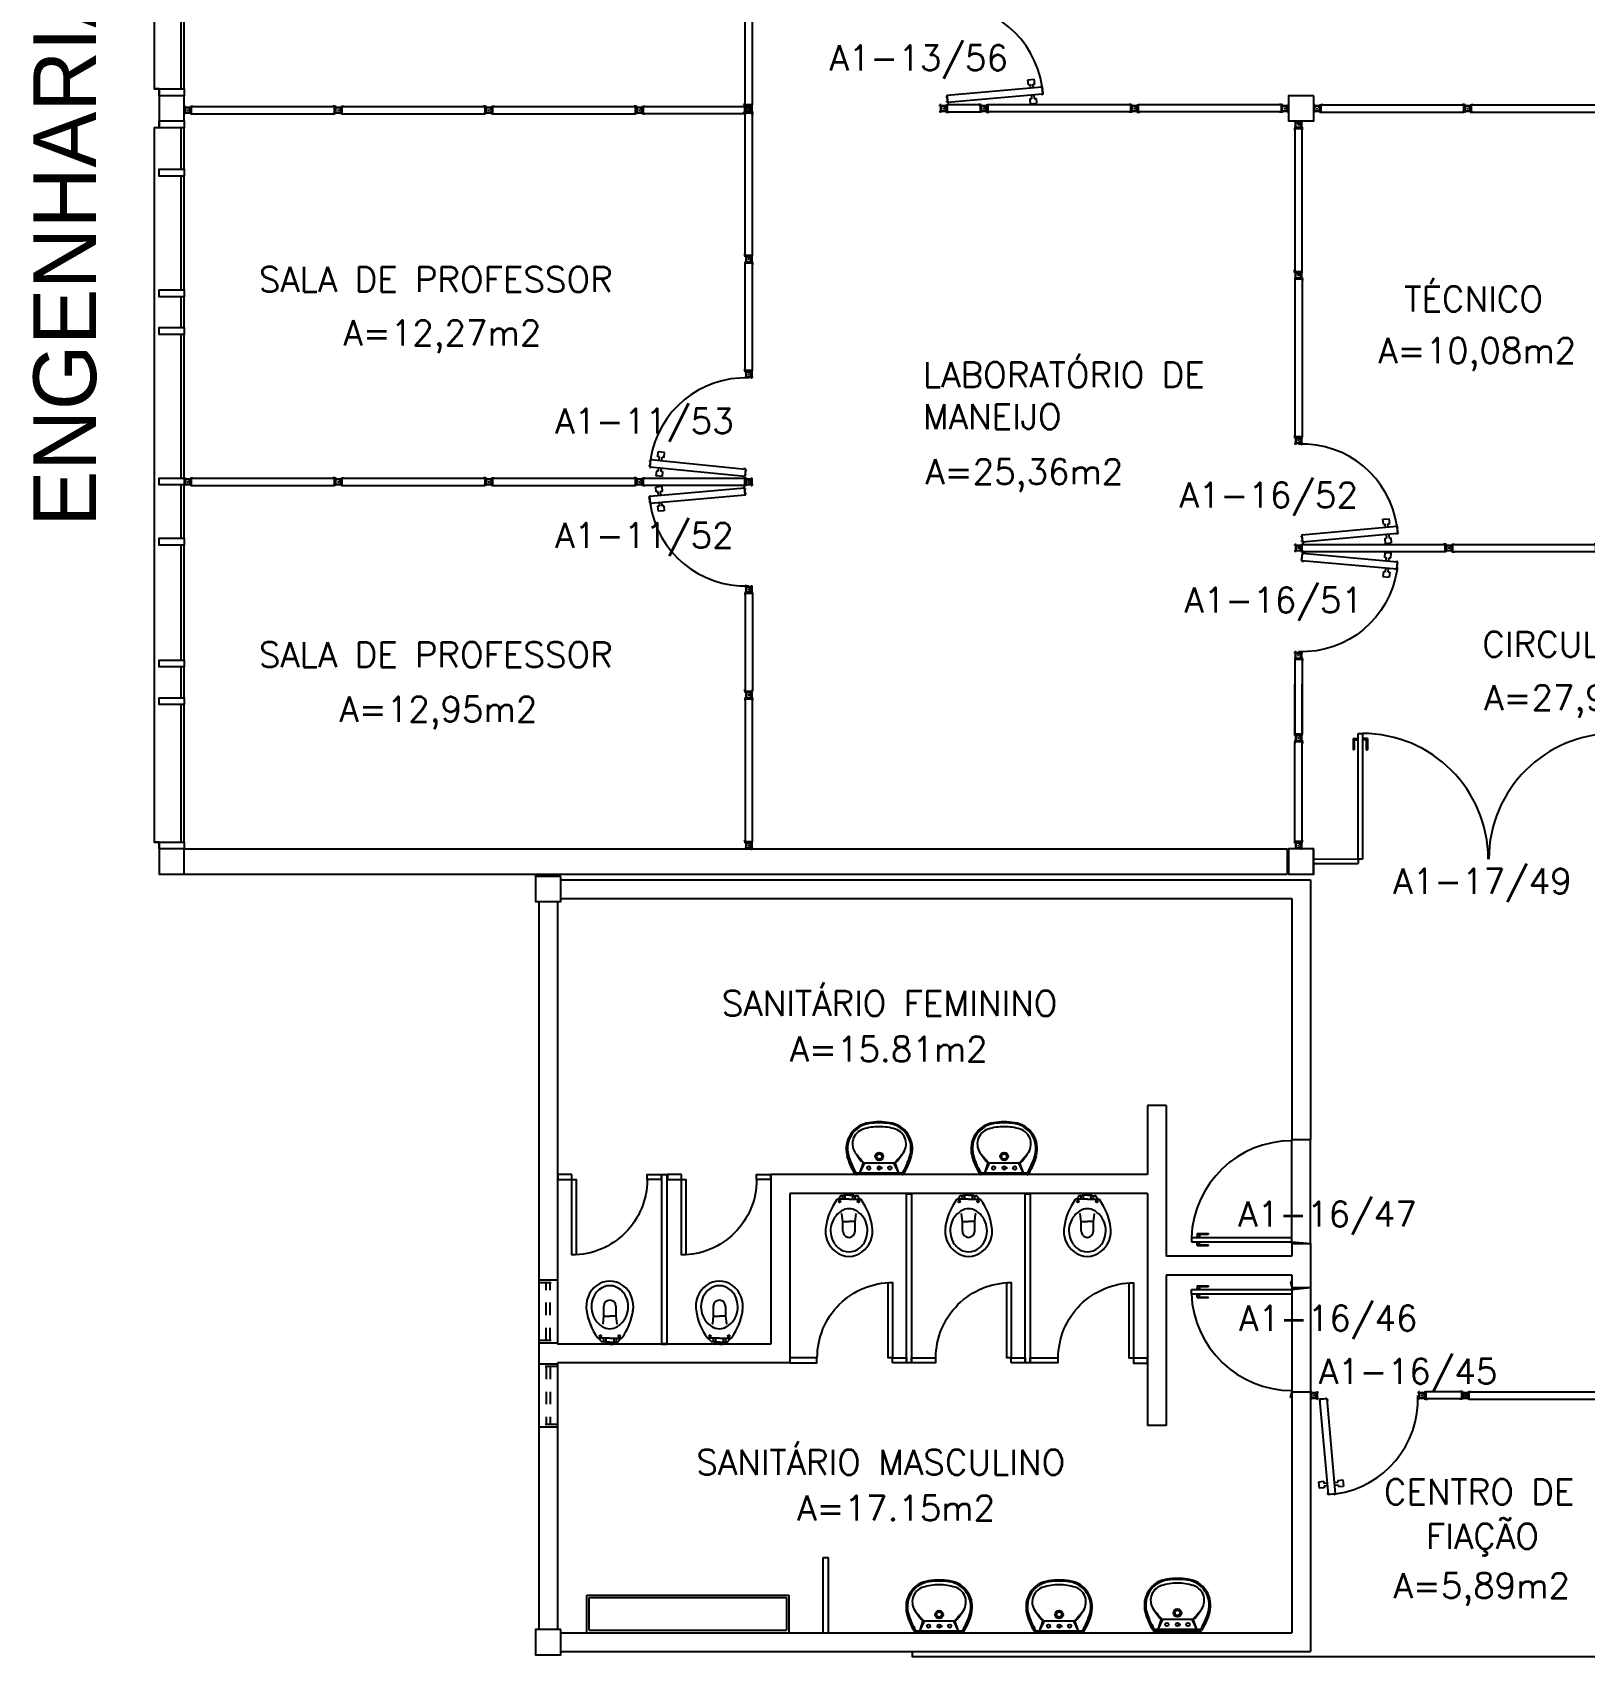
# Model space of a CAD drawing. Header units: centimetres. Extents: x -15 to 273, y 1 to 137.
# Drawn here: x -8.38 to 3.98, y 43.5 to 56.44 of the extents above; entities that cross this region are included whole.
import ezdxf

# ---------------------------------------------------------------- set-up
doc = ezdxf.new("R2010")
doc.units = ezdxf.units.CM
doc.header["$LTSCALE"] = 0.003
doc.header["$MEASUREMENT"] = 0
doc.linetypes.add('HIDDEN', pattern=[0.375, 0.25, -0.125])
doc.layers.get('0').update_dxf_attribs({"linetype": 'CONTINUOUS'})
for name, color, linetype in [('ALV', 2, 'CONTINUOUS'), ('ALVENARIA', 2, 'CONTINUOUS'), ('AREA', 2, 'CONTINUOUS'), ('DIV', 2, 'CONTINUOUS'), ('ENDEREÇO NOVO', 2, 'CONTINUOUS'), ('ESQ', 1, 'CONTINUOUS'), ('ESTRUT', 2, 'CONTINUOUS'), ('JAN2', 1, 'HIDDEN'), ('MACANETA', 2, 'CONTINUOUS'), ('MARCO', 2, 'CONTINUOUS'), ('PEÇAS', 1, 'CONTINUOUS'), ('PL-Áreas-Depto', 2, 'CONTINUOUS'), ('PORTA', 2, 'CONTINUOUS'), ('SOLEIRA', 1, 'CONTINUOUS'), ('TEXTO', 2, 'CONTINUOUS'), ('USO', 2, 'CONTINUOUS')]:
    doc.layers.add(name, color=color, linetype=linetype)
doc.styles.add('UNB-100', font='simplex.shx', dxfattribs={"height": 0.2})

# ---------------------------------------------------------------- blocks, each defined once
blk = doc.blocks.new('DOOR80')
at = {"layer": 'MACANETA', "color": 1}
for p, q in [((-0.015, -0.665), (-0.01, -0.665)), ((-0.015, -0.755), (-0.015, -0.665)), ((-0.015, -0.755), (0.012, -0.755)), ((-0.01, -0.755), (-0.01, -0.665)), ((-0.01, -0.735), (0.012, -0.735)), ((0.012, -0.763), (0.012, -0.728)), ((0.012, -0.728), (0.015, -0.728)), ((0.012, -0.763), (0.015, -0.763)), ((0.053, -0.728), (0.05, -0.728)), ((0.053, -0.763), (0.05, -0.763)), ((0.053, -0.763), (0.053, -0.728)), ((0.075, -0.735), (0.053, -0.735)), ((0.08, -0.755), (0.053, -0.755)), ((0.08, -0.665), (0.075, -0.665)), ((0.075, -0.755), (0.075, -0.665)), ((0.08, -0.755), (0.08, -0.665))]:
    blk.add_line(p, q, dxfattribs=at)
at = {"layer": 'PORTA'}
for p, q in [((0.015, -0.8), (0.015, 0)), ((0.015, 0), (0.05, 0)), ((0.05, -0.8), (0.05, 0)), ((0.05, -0.8), (0.015, -0.8))]:
    blk.add_line(p, q, dxfattribs=at)
at = {"layer": 'PORTA', "color": 1}
blk.add_arc((0.02, 0), 0.8, 272.1491, 0, dxfattribs=at)
blk = doc.blocks.new('DOOR-80')
at = {"layer": 'MACANETA', "color": 1}
for p, q in [((-0.08, -0.755), (-0.08, -0.665)), ((-0.08, -0.665), (-0.075, -0.665)), ((-0.08, -0.755), (-0.053, -0.755)), ((-0.075, -0.755), (-0.075, -0.665)), ((-0.075, -0.735), (-0.053, -0.735)), ((-0.053, -0.728), (-0.05, -0.728)), ((-0.053, -0.763), (-0.053, -0.728)), ((-0.053, -0.763), (-0.05, -0.763)), ((-0.012, -0.728), (-0.015, -0.728)), ((-0.012, -0.763), (-0.015, -0.763)), ((-0.012, -0.763), (-0.012, -0.728)), ((0.01, -0.735), (-0.012, -0.735)), ((0.015, -0.755), (-0.012, -0.755)), ((0.01, -0.755), (0.01, -0.665)), ((0.015, -0.665), (0.01, -0.665)), ((0.015, -0.755), (0.015, -0.665))]:
    blk.add_line(p, q, dxfattribs=at)
at = {"layer": 'PORTA'}
for p, q in [((-0.05, -0.8), (-0.05, 0)), ((-0.015, 0), (-0.05, 0)), ((-0.015, -0.8), (-0.015, 0)), ((-0.05, -0.8), (-0.015, -0.8))]:
    blk.add_line(p, q, dxfattribs=at)
at = {"layer": 'PORTA', "color": 1}
blk.add_arc((-0.02, 0), 0.8, 180, 267.8509, dxfattribs=at)
blk = doc.blocks.new('ESQ6')
at = {"layer": 'ESQ'}
for p, q in [((-0.24, 5.745), (-0.24, 0.055)), ((-0.2, 5.745), (-0.24, 5.745)), ((-0.2, 5.745), (-0.2, 5.745)), ((-0.025, 5.415), (-0.025, 5.745)), ((0, 5.415), (0, 5.745)), ((-0.025, 4.455), (-0.025, 5.36)), ((0, 4.455), (0, 5.36)), ((-0.025, 4.155), (-0.025, 4.4)), ((0, 4.155), (0, 4.4)), ((-0.025, 2.955), (-0.025, 4.1)), ((0, 2.955), (0, 4.1)), ((-0.025, 2.475), (-0.025, 2.9)), ((0, 2.475), (0, 2.9)), ((-0.025, 1.505), (-0.025, 2.42)), ((0, 1.505), (0, 2.42)), ((-0.025, 1.205), (-0.025, 1.45)), ((0, 1.205), (0, 1.45)), ((-0.025, 0.055), (-0.025, 1.15)), ((0, 0.055), (0, 1.15)), ((-0.2, 0.055), (-0.24, 0.055))]:
    blk.add_line(p, q, dxfattribs=at)
for points in [[(0, 5.745), (-0.2, 5.745), (-0.2, 5.8), (0, 5.8)], [(0, 5.36), (-0.2, 5.36), (-0.2, 5.415), (0, 5.415)], [(0, 4.4), (-0.2, 4.4), (-0.2, 4.455), (0, 4.455)], [(0, 4.1), (-0.2, 4.1), (-0.2, 4.155), (0, 4.155)], [(0, 2.9), (-0.2, 2.9), (-0.2, 2.955), (0, 2.955)], [(0, 2.42), (-0.2, 2.42), (-0.2, 2.475), (0, 2.475)], [(0, 1.45), (-0.2, 1.45), (-0.2, 1.505), (0, 1.505)], [(0, 1.15), (-0.2, 1.15), (-0.2, 1.205), (0, 1.205)], [(0, 0), (-0.2, 0), (-0.2, 0.055), (0, 0.055)]]:
    blk.add_lwpolyline(points, close=True, dxfattribs=at)
blk = doc.blocks.new('DIV12')
for p, q in [((-0.005, 0), (0.005, 0)), ((0, -0.005), (0, 0.005)), ((0.024, 0.018), (0.028, 0.018)), ((0.024, 0.018), (0.024, 0.016)), ((0.024, 0.016), (0.028, 0.016)), ((0.028, 0.03), (0.043, 0.03)), ((0.028, 0.018), (0.028, 0.03)), ((0.028, -0.017), (0.028, 0.016)), ((0.03, 0.028), (1.169, 0.028)), ((0.03, -0.029), (0.03, 0.028)), ((0.043, 0.03), (0.043, 0.028)), ((1.157, 0.03), (1.157, 0.028)), ((1.171, 0.03), (1.157, 0.03)), ((1.169, -0.029), (1.169, 0.028)), ((1.171, 0.018), (1.171, 0.03)), ((1.176, 0.018), (1.171, 0.018)), ((1.176, 0.016), (1.171, 0.016)), ((1.171, -0.017), (1.171, 0.016)), ((1.176, 0.018), (1.176, 0.016)), ((1.195, 0), (1.205, 0)), ((1.2, -0.005), (1.2, 0.005)), ((0.024, -0.017), (0.028, -0.017)), ((0.024, -0.017), (0.024, -0.019)), ((0.024, -0.019), (0.028, -0.019)), ((0.028, -0.031), (0.028, -0.019)), ((0.028, -0.031), (0.043, -0.031)), ((0.03, -0.029), (1.169, -0.029)), ((0.043, -0.029), (0.043, -0.031)), ((1.157, -0.029), (1.157, -0.031)), ((1.171, -0.031), (1.157, -0.031)), ((1.176, -0.017), (1.171, -0.017)), ((1.176, -0.019), (1.171, -0.019)), ((1.171, -0.031), (1.171, -0.019)), ((1.176, -0.017), (1.176, -0.019))]:
    blk.add_line(p, q)
blk = doc.blocks.new('MTDIV')
for p, q in [((-0.0285, 0.0185), (-0.0285, 0.0285)), ((-0.0185, 0.0285), (-0.0285, 0.0285)), ((-0.0265, 0.0185), (-0.0285, 0.0185)), ((-0.0265, 0.0235), (-0.0265, 0.0265)), ((-0.0265, 0.0265), (-0.0185, 0.0265)), ((-0.0265, 0.0235), (0.0265, 0.0235)), ((-0.0215, 0.0235), (-0.0265, 0.0235)), ((-0.0265, 0.0185), (-0.0265, 0.0215)), ((-0.0265, 0.0215), (-0.0235, 0.0215)), ((-0.0235, 0.0215), (-0.0235, -0.0215)), ((-0.0215, 0.0235), (-0.0215, 0.0215)), ((-0.0215, 0.0215), (0.0215, 0.0215)), ((-0.0215, 0.0195), (0.0195, 0.0195)), ((-0.0215, 0.0195), (-0.0215, -0.0195)), ((-0.0185, 0.0265), (-0.0185, 0.0285)), ((-0.0049, 0), (0.0049, 0)), ((0, -0.0049), (0, 0.0049)), ((0.0115, 0.0095), (0.0115, 0.0075)), ((0.0195, 0.0095), (0.0115, 0.0095)), ((0.0215, 0.0075), (0.0115, 0.0075)), ((0.0135, 0.0075), (0.0135, 0.0055)), ((0.0215, 0.0055), (0.0135, 0.0055)), ((0.0185, 0.0265), (0.0185, 0.0285)), ((0.0185, 0.0285), (0.0285, 0.0285)), ((0.0185, 0.0265), (0.0265, 0.0265)), ((0.0195, 0.0195), (0.0195, 0.0095)), ((0.0215, 0.0235), (0.0215, 0.0075)), ((0.0215, 0.0235), (0.0265, 0.0235)), ((0.0215, 0.0055), (0.0215, -0.0055)), ((0.0235, 0.0215), (0.0235, -0.0215)), ((0.0265, 0.0215), (0.0235, 0.0215)), ((0.0265, 0.0235), (0.0265, 0.0265)), ((0.0265, 0.0185), (0.0265, 0.0215)), ((0.0265, 0.0185), (0.0285, 0.0185)), ((0.0285, 0.0185), (0.0285, 0.0285)), ((-0.0285, -0.0185), (-0.0285, -0.0285)), ((-0.0285, -0.0185), (-0.0265, -0.0185)), ((-0.0185, -0.0285), (-0.0285, -0.0285)), ((-0.0265, -0.0185), (-0.0265, -0.0215)), ((-0.0265, -0.0215), (-0.0235, -0.0215)), ((0.0265, -0.0235), (-0.0265, -0.0235)), ((-0.0265, -0.0235), (-0.0265, -0.0265)), ((-0.0215, -0.0235), (-0.0265, -0.0235)), ((-0.0185, -0.0265), (-0.0265, -0.0265)), ((-0.0215, -0.0195), (0.0195, -0.0195)), ((-0.0215, -0.0215), (0.0215, -0.0215)), ((-0.0215, -0.0215), (-0.0215, -0.0235)), ((-0.0185, -0.0265), (-0.0185, -0.0285)), ((0.0115, -0.0075), (0.0115, -0.0095)), ((0.0215, -0.0075), (0.0115, -0.0075)), ((0.0195, -0.0095), (0.0115, -0.0095)), ((0.0135, -0.0055), (0.0135, -0.0075)), ((0.0215, -0.0055), (0.0135, -0.0055)), ((0.0185, -0.0265), (0.0185, -0.0285)), ((0.0265, -0.0265), (0.0185, -0.0265)), ((0.0185, -0.0285), (0.0285, -0.0285)), ((0.0195, -0.0095), (0.0195, -0.0195)), ((0.0215, -0.0075), (0.0215, -0.0235)), ((0.0215, -0.0235), (0.0265, -0.0235)), ((0.0265, -0.0215), (0.0235, -0.0215)), ((0.0265, -0.0185), (0.0265, -0.0215)), ((0.0285, -0.0185), (0.0265, -0.0185)), ((0.0265, -0.0235), (0.0265, -0.0265)), ((0.0285, -0.0185), (0.0285, -0.0285))]:
    blk.add_line(p, q)
blk = doc.blocks.new('PLXD')
at = {"color": 2}
for p, q in [((-0.172, 0.786), (-0.161, 0.787)), ((-0.172, 0.786), (-0.171, 0.772)), ((-0.17, 0.784), (-0.114, 0.789)), ((-0.17, 0.784), (-0.103, 0.028)), ((-0.159, 0.792), (-0.161, 0.792)), ((-0.161, 0.792), (-0.161, 0.787)), ((-0.159, 0.792), (-0.159, 0.787)), ((-0.159, 0.787), (-0.126, 0.79)), ((-0.124, 0.795), (-0.126, 0.795)), ((-0.124, 0.795), (-0.124, 0.79)), ((-0.124, 0.79), (-0.112, 0.791)), ((-0.114, 0.789), (-0.046, 0.033)), ((-0.112, 0.791), (-0.11, 0.777)), ((-0.169, 0.772), (-0.171, 0.772)), ((-0.105, 0.026), (-0.106, 0.04)), ((-0.104, 0.04), (-0.106, 0.04)), ((-0.105, 0.026), (-0.093, 0.027)), ((-0.103, 0.028), (-0.046, 0.033)), ((-0.092, 0.022), (-0.093, 0.027)), ((-0.09, 0.022), (-0.092, 0.022)), ((-0.091, 0.027), (-0.058, 0.03)), ((-0.09, 0.022), (-0.091, 0.027)), ((-0.057, 0.025), (-0.058, 0.03)), ((-0.055, 0.025), (-0.057, 0.025)), ((-0.056, 0.03), (-0.044, 0.031)), ((-0.055, 0.025), (-0.056, 0.03)), ((-0.045, 0.045), (-0.047, 0.045)), ((-0.044, 0.031), (-0.045, 0.045)), ((-0.008, 0), (0.006, 0)), ((0, 0.007), (0, -0.006))]:
    blk.add_line(p, q, dxfattribs=at)
for p, q in [((-0.126, 0.795), (-0.126, 0.79)), ((-0.11, 0.777), (-0.112, 0.777))]:
    blk.add_line(p, q)
at = {"color": 1}
for p, q in [((-0.194, 0.727), (-0.233, 0.723)), ((-0.229, 0.673), (-0.233, 0.723)), ((-0.189, 0.677), (-0.229, 0.673)), ((-0.192, 0.712), (-0.194, 0.727)), ((-0.164, 0.714), (-0.192, 0.712)), ((-0.162, 0.694), (-0.19, 0.692)), ((-0.189, 0.677), (-0.19, 0.692)), ((-0.107, 0.719), (-0.079, 0.722)), ((-0.106, 0.7), (-0.077, 0.702)), ((-0.08, 0.737), (-0.041, 0.74)), ((-0.079, 0.722), (-0.08, 0.737)), ((-0.076, 0.687), (-0.077, 0.702)), ((-0.076, 0.687), (-0.036, 0.691)), ((-0.036, 0.691), (-0.041, 0.74))]:
    blk.add_line(p, q, dxfattribs=at)
blk.add_arc((-0.064, 0.029), 0.764, 98.125, 182.1419, dxfattribs=at)
blk = doc.blocks.new('PLXE')
at = {"color": 2}
for p, q in [((0.121, 0.788), (0.047, 0.032)), ((0.178, 0.782), (0.103, 0.027)), ((0.119, 0.79), (0.118, 0.776)), ((0.131, 0.789), (0.119, 0.79)), ((0.178, 0.782), (0.121, 0.788)), ((0.131, 0.794), (0.133, 0.794)), ((0.131, 0.794), (0.131, 0.789)), ((0.133, 0.794), (0.133, 0.789)), ((0.166, 0.786), (0.133, 0.789)), ((0.166, 0.791), (0.168, 0.79)), ((0.166, 0.791), (0.166, 0.786)), ((0.168, 0.79), (0.168, 0.785)), ((0.18, 0.784), (0.168, 0.785)), ((0.18, 0.784), (0.178, 0.77)), ((0.118, 0.776), (0.12, 0.776)), ((0.176, 0.77), (0.178, 0.77)), ((-0.008, 0), (0.008, 0)), ((0, 0.006), (0, -0.007)), ((0.044, 0.031), (0.046, 0.045)), ((0.056, 0.029), (0.044, 0.031)), ((0.046, 0.045), (0.048, 0.045)), ((0.103, 0.027), (0.047, 0.032)), ((0.056, 0.024), (0.056, 0.029)), ((0.056, 0.024), (0.058, 0.024)), ((0.091, 0.026), (0.058, 0.029)), ((0.058, 0.024), (0.058, 0.029)), ((0.091, 0.021), (0.091, 0.026)), ((0.091, 0.021), (0.093, 0.021)), ((0.105, 0.025), (0.093, 0.026)), ((0.093, 0.021), (0.093, 0.026)), ((0.104, 0.039), (0.106, 0.039)), ((0.105, 0.025), (0.106, 0.039))]:
    blk.add_line(p, q, dxfattribs=at)
at = {"color": 1}
for p, q in [((0.043, 0.69), (0.048, 0.74)), ((0.082, 0.686), (0.043, 0.69)), ((0.087, 0.736), (0.048, 0.74)), ((0.082, 0.686), (0.084, 0.701)), ((0.112, 0.698), (0.084, 0.701)), ((0.086, 0.721), (0.087, 0.736)), ((0.114, 0.718), (0.086, 0.721)), ((0.169, 0.693), (0.197, 0.69)), ((0.171, 0.713), (0.199, 0.71)), ((0.195, 0.675), (0.197, 0.69)), ((0.195, 0.675), (0.235, 0.671)), ((0.199, 0.71), (0.2, 0.725)), ((0.2, 0.725), (0.24, 0.721)), ((0.235, 0.671), (0.24, 0.721))]:
    blk.add_line(p, q, dxfattribs=at)
blk.add_arc((0.065, 0.028), 0.764, 357.9063, 81.358, dxfattribs=at)
blk = doc.blocks.new('PDFT')
at = {"color": 1}
for p, q in [((0.318, 0.979), (0.318, 0.889)), ((0.318, 0.979), (0.358, 0.979)), ((0.328, 0.969), (0.328, 0.889)), ((0.328, 0.969), (0.358, 0.969)), ((0.433, 0.979), (0.393, 0.979)), ((0.423, 0.969), (0.393, 0.969)), ((0.423, 0.969), (0.423, 0.889)), ((0.433, 0.979), (0.433, 0.889)), ((2.362, 0.979), (2.362, 0.889)), ((2.362, 0.979), (2.402, 0.979)), ((2.372, 0.969), (2.372, 0.889)), ((2.372, 0.969), (2.402, 0.969)), ((2.477, 0.979), (2.437, 0.979)), ((2.467, 0.969), (2.437, 0.969)), ((2.467, 0.969), (2.467, 0.889)), ((2.477, 0.979), (2.477, 0.889)), ((0.328, 0.889), (0.318, 0.889)), ((0.423, 0.889), (0.433, 0.889)), ((2.372, 0.889), (2.362, 0.889)), ((2.467, 0.889), (2.477, 0.889))]:
    blk.add_line(p, q, dxfattribs=at)
at = {"color": 2}
for p, q in [((0.358, 0.018), (0.358, 1.019)), ((0.358, 1.019), (0.393, 1.019)), ((0.393, 1.019), (0.393, 0.018)), ((2.402, 1.019), (2.402, 0.018)), ((2.437, 1.019), (2.402, 1.019)), ((2.437, 0.018), (2.437, 1.019)), ((0.358, 0.018), (0, 0.017)), ((0, 0.017), (0, -0.017)), ((0.393, 0.018), (0.358, 0.018)), ((0.358, 0.018), (0.358, -0.017)), ((2.402, 0.018), (2.437, 0.018)), ((2.437, 0.017), (2.437, -0.017)), ((2.437, 0.017), (2.805, 0.017)), ((2.805, 0.017), (2.805, -0.017)), ((0, -0.017), (0.358, -0.017)), ((2.437, -0.017), (2.805, -0.017))]:
    blk.add_line(p, q, dxfattribs=at)
at = {"color": 1}
for centre, start, end in [((0.393, 0.018), 0.0837, 90), ((2.402, 0.018), 90, 179.9163)]:
    blk.add_arc(centre, 1.002, start, end, dxfattribs=at)
blk = doc.blocks.new('DIV125')
for p, q in [((0, -0.011), (0, 0.011)), ((0.024, 0.018), (0.028, 0.018)), ((0.024, 0.018), (0.024, 0.016)), ((0.024, 0.016), (0.028, 0.016)), ((0.028, 0.03), (0.043, 0.03)), ((0.028, 0.018), (0.028, 0.03)), ((0.028, -0.017), (0.028, 0.016)), ((0.03, 0.028), (1.219, 0.028)), ((0.03, -0.029), (0.03, 0.028)), ((0.043, 0.03), (0.043, 0.028)), ((1.221, 0.03), (1.207, 0.03)), ((1.207, 0.03), (1.207, 0.028)), ((1.219, -0.029), (1.219, 0.028)), ((1.221, 0.018), (1.221, 0.03)), ((1.226, 0.018), (1.221, 0.018)), ((1.221, -0.017), (1.221, 0.016)), ((1.226, 0.016), (1.221, 0.016)), ((1.226, 0.018), (1.226, 0.016)), ((1.25, -0.011), (1.25, 0.011)), ((0.01, 0), (-0.012, 0)), ((0.024, -0.017), (0.028, -0.017)), ((0.024, -0.017), (0.024, -0.019)), ((0.024, -0.019), (0.028, -0.019)), ((0.028, -0.031), (0.028, -0.019)), ((0.028, -0.031), (0.043, -0.031)), ((0.03, -0.029), (1.219, -0.029)), ((0.043, -0.029), (0.043, -0.031)), ((1.207, -0.029), (1.207, -0.031)), ((1.221, -0.031), (1.207, -0.031)), ((1.226, -0.017), (1.221, -0.017)), ((1.221, -0.031), (1.221, -0.019)), ((1.226, -0.019), (1.221, -0.019)), ((1.226, -0.017), (1.226, -0.019)), ((1.24, 0), (1.262, 0))]:
    blk.add_line(p, q)
blk = doc.blocks.new('VASO')
for p, q in [((0.1, 0), (0.1, 0.028)), ((0.1, 0), (0.1, -0.028)), ((0.146, 0.031), (0.113, 0.031)), ((0.114, 0), (0.114, 0.028)), ((0.114, 0), (0.114, -0.028)), ((0.119, 0.031), (0.119, 0.062)), ((0.146, 0.05), (0.119, 0.05)), ((0.146, 0), (0.146, 0.089)), ((0.146, 0), (0.146, -0.089)), ((0.176, 0.075), (0.152, 0.075)), ((0.164, 0.063), (0.164, 0.087)), ((0.261, 0.056), (0.259, 0.059)), ((0.323, 0.049), (0.261, 0.056)), ((0.401, 0.049), (0.323, 0.049)), ((0.323, 0.049), (0.323, 0)), ((0.323, -0.049), (0.323, 0)), ((0.146, -0.031), (0.113, -0.031)), ((0.119, -0.031), (0.119, -0.062)), ((0.146, -0.05), (0.119, -0.05)), ((0.176, -0.075), (0.152, -0.075)), ((0.164, -0.063), (0.164, -0.087)), ((0.261, -0.056), (0.259, -0.059)), ((0.323, -0.049), (0.261, -0.056)), ((0.401, -0.049), (0.323, -0.049))]:
    blk.add_line(p, q)
for centre in [(0.164, 0.075), (0.164, -0.075)]:
    blk.add_circle(centre, 0.00682)
for centre, radius, start, end in [((0.436, -0.294), 0.484, 97.6805, 126.3456), ((0.397, -0.04), 0.187, 54.2515, 147.3201), ((0.4, -0.02), 0.208, 36.8888, 100.1214), ((0.107, 0.028), 0.00697, 0.8534, 179.1466), ((0.128, 0.062), 0.00909, 126.1604, 180), ((0.404, -0.315), 0.477, 122.7818, 126.1604), ((0.155, 0.089), 0.00909, 126.3456, 180), ((0.334, 0), 0.112, 147.3201, 212.6799), ((0.401, 0), 0.0486, 0, 90), ((0.401, 0), 0.0486, 270, 0), ((0.413, -0.018), 0.159, 41.3299, 54.2515), ((0.433, 0), 0.132, 318.6701, 41.3299), ((0.427, 0), 0.174, 323.1112, 36.8888), ((0.107, -0.028), 0.00697, 180.8534, 359.1466), ((0.128, -0.062), 0.00909, 180, 233.8396), ((0.404, 0.315), 0.477, 233.8396, 237.2182), ((0.155, -0.089), 0.00909, 180, 233.6544), ((0.436, 0.294), 0.484, 233.6544, 262.3195), ((0.397, 0.04), 0.187, 212.6799, 305.7485), ((0.4, 0.02), 0.208, 259.8786, 323.1112), ((0.413, 0.018), 0.159, 305.7485, 318.6701)]:
    blk.add_arc(centre, radius, start, end)
blk = doc.blocks.new('LAV')
for p, q in [((0, -0.182), (0, 0.182)), ((0.013, 0), (0.013, 0.175)), ((0.013, 0.155), (0.097, 0.126)), ((0.013, 0.155), (0.092, 0.116)), ((0.013, -0.175), (0.013, 0.155)), ((0.013, 0), (0.013, -0.155)), ((0.053, 0), (0.053, -0.026)), ((0.092, -0.116), (0.092, 0.116)), ((0.013, -0.155), (0.092, -0.116)), ((0.013, -0.155), (0.097, -0.126))]:
    blk.add_line(p, q)
for centre, radius in [((0.053, 0.084), 0.0137), ((0.053, 0), 0.0137), ((0.145, 0), 0.0315), ((0.145, 0), 0.021), ((0.053, -0.084), 0.0137)]:
    blk.add_circle(centre, radius)
for centre, radius, start, end in [((0.206, 0.054), 0.21, 8.1254, 105.1115), ((0.013, 0.182), 0.0126, 122.7859, 180), ((0.286, -0.242), 0.518, 105.1115, 122.7859), ((0.025, 0.175), 0.0126, 121.9899, 180), ((0.286, -0.242), 0.505, 104.7183, 121.9899), ((4.534, -4.92), 6.719, 130.5597, 131.3277), ((0.115, 0.132), 0.0137, 126.1653, 188.2711), ((4.072, -5.281), 6.719, 125.5597, 126.1653), ((0.208, 0.053), 0.2, 7.8851, 104.7183), ((0.245, 0.091), 0.123, 17.587, 130.5597), ((0.105, 0.116), 0.0126, 131.3277, 180), ((-0.042, 0), 0.424, 0, 17.587), ((-0.042, 0), 0.424, 342.413, 0), ((-0.175, 0), 0.587, 0, 7.8851), ((-0.175, 0), 0.587, 352.1149, 0), ((-0.175, 0), 0.595, 0, 8.1254), ((-0.175, 0), 0.595, 351.8746, 0), ((0.105, -0.116), 0.0126, 180, 228.6723), ((4.534, 4.92), 6.719, 228.6723, 229.4403), ((0.206, -0.054), 0.21, 254.8885, 351.8746), ((0.208, -0.053), 0.2, 255.2817, 352.1149), ((0.245, -0.091), 0.123, 229.4403, 342.413), ((0.013, -0.182), 0.0126, 180, 237.2141), ((0.286, 0.242), 0.518, 237.2141, 254.8885), ((0.025, -0.175), 0.0126, 180, 238.0101), ((0.286, 0.242), 0.505, 238.0101, 255.2817), ((0.115, -0.132), 0.0137, 171.7289, 233.8347), ((4.072, 5.281), 6.719, 233.8347, 234.4403)]:
    blk.add_arc(centre, radius, start, end)

msp = doc.modelspace()

# ---------------------------------------------------------------- linework, layer by layer
at = {"layer": 'ALV'}
for p, q in [((1.614, 49.937), (1.614, 49.737)), ((1.822, 49.937), (1.822, 49.737))]:
    msp.add_line(p, q, dxfattribs=at)
at = {"layer": 'ALVENARIA'}
for p, q in [((-7.173, 49.937), (1.614, 49.937)), ((-7.173, 49.737), (1.614, 49.737)), ((-4.173, 49.692), (1.802, 49.692)), ((1.802, 49.692), (1.802, 47.622)), ((-4.348, 49.517), (-4.348, 43.717)), ((-4.198, 49.517), (-4.198, 45.992)), ((-4.173, 49.542), (1.652, 49.542)), ((1.652, 49.542), (1.652, 47.622)), ((0.652, 47.892), (0.502, 47.892)), ((0.502, 47.892), (0.502, 47.342)), ((0.652, 47.892), (0.652, 46.692)), ((1.652, 47.622), (1.802, 47.622)), ((0.502, 47.342), (-2.498, 47.342)), ((-2.498, 47.342), (-2.498, 45.992)), ((0.502, 47.192), (-2.348, 47.192)), ((-2.348, 47.192), (-2.348, 45.842)), ((0.502, 47.192), (0.502, 45.342)), ((1.652, 46.792), (1.652, 46.692)), ((1.652, 46.792), (1.802, 46.792)), ((1.652, 46.792), (1.652, 46.692)), ((1.802, 46.792), (1.802, 43.542)), ((1.802, 46.792), (1.802, 46.442)), ((-3.177, 46.702), (-3.212, 46.702)), ((1.652, 46.692), (0.652, 46.692)), ((-4.198, 46.502), (-4.348, 46.502)), ((1.652, 46.542), (0.652, 46.542)), ((0.652, 46.542), (0.652, 45.342)), ((1.652, 46.542), (1.652, 46.442)), ((1.652, 46.442), (1.802, 46.442)), ((-4.348, 46.002), (-4.198, 46.002)), ((-2.498, 45.992), (-4.198, 45.992)), ((-3.368, 45.992), (-3.328, 45.992)), ((-4.198, 45.832), (-4.348, 45.832)), ((-2.348, 45.842), (-4.198, 45.842)), ((-4.198, 45.842), (-4.198, 43.717)), ((1.652, 45.612), (1.652, 43.692)), ((1.652, 45.612), (1.802, 45.612)), ((1.802, 45.612), (1.802, 43.542)), ((-4.348, 45.332), (-4.198, 45.332)), ((0.652, 45.342), (0.502, 45.342)), ((-4.173, 43.692), (1.652, 43.692)), ((-4.173, 43.542), (1.802, 43.542))]:
    msp.add_line(p, q, dxfattribs=at)
at = {"layer": 'DIV'}
for p, q in [((-3.55, 55.824), (-3.54, 55.824)), ((-3.545, 55.819), (-3.545, 55.829)), ((-3.521, 55.843), (-3.516, 55.843)), ((-3.521, 55.843), (-3.521, 55.841)), ((-3.521, 55.841), (-3.516, 55.841)), ((-3.521, 55.808), (-3.516, 55.808)), ((-3.521, 55.808), (-3.521, 55.806)), ((-3.521, 55.806), (-3.516, 55.806)), ((-3.516, 55.855), (-3.502, 55.855)), ((-3.516, 55.843), (-3.516, 55.855)), ((-3.516, 55.808), (-3.516, 55.841)), ((-3.516, 55.794), (-3.516, 55.806)), ((-3.516, 55.794), (-3.502, 55.794)), ((-3.514, 55.853), (-2.705, 55.853)), ((-3.514, 55.796), (-3.514, 55.853)), ((-3.514, 55.796), (-2.705, 55.796)), ((-3.502, 55.855), (-3.502, 55.853)), ((-3.502, 55.796), (-3.502, 55.794)), ((-2.703, 55.865), (-2.718, 55.865)), ((-2.718, 55.865), (-2.718, 55.863)), ((-2.703, 55.855), (-2.718, 55.855)), ((-2.718, 55.855), (-2.718, 55.853)), ((-2.718, 55.806), (-2.718, 55.804)), ((-2.703, 55.804), (-2.718, 55.804)), ((-2.718, 55.796), (-2.718, 55.794)), ((-2.703, 55.794), (-2.718, 55.794)), ((-2.705, 55.806), (-2.705, 55.863)), ((-2.705, 55.796), (-2.705, 55.853)), ((-2.703, 55.853), (-2.703, 55.865)), ((-2.703, 55.843), (-2.703, 55.855)), ((-2.698, 55.853), (-2.703, 55.853)), ((-2.703, 55.818), (-2.703, 55.851)), ((-2.698, 55.851), (-2.703, 55.851)), ((-2.698, 55.843), (-2.703, 55.843)), ((-2.703, 55.808), (-2.703, 55.841)), ((-2.698, 55.841), (-2.703, 55.841)), ((-2.698, 55.818), (-2.703, 55.818)), ((-2.703, 55.804), (-2.703, 55.816)), ((-2.698, 55.816), (-2.703, 55.816)), ((-2.698, 55.808), (-2.703, 55.808)), ((-2.703, 55.794), (-2.703, 55.806)), ((-2.698, 55.806), (-2.703, 55.806)), ((-2.698, 55.853), (-2.698, 55.851)), ((-2.698, 55.843), (-2.698, 55.841)), ((-2.698, 55.818), (-2.698, 55.816)), ((-2.698, 55.808), (-2.698, 55.806)), ((-2.68, 55.835), (-2.67, 55.835)), ((-2.68, 55.824), (-2.67, 55.824)), ((-2.675, 55.829), (-2.675, 55.84)), ((-2.675, 55.819), (-2.675, 55.829)), ((-1.118, 55.837), (-1.128, 55.837)), ((-1.123, 55.842), (-1.123, 55.831)), ((-1.1, 55.853), (-1.1, 55.855)), ((-1.1, 55.855), (-1.095, 55.855)), ((-1.1, 55.853), (-1.095, 55.853)), ((-1.1, 55.818), (-1.1, 55.82)), ((-1.1, 55.82), (-1.095, 55.82)), ((-1.1, 55.818), (-1.095, 55.818)), ((-1.095, 55.867), (-1.095, 55.855)), ((-1.095, 55.867), (-1.08, 55.867)), ((-1.095, 55.853), (-1.095, 55.82)), ((-1.095, 55.818), (-1.095, 55.806)), ((-1.095, 55.806), (-1.08, 55.806)), ((-1.093, 55.865), (-1.093, 55.808)), ((-0.832, 55.865), (-1.093, 55.865)), ((-0.832, 55.808), (-1.093, 55.808)), ((-1.08, 55.865), (-1.08, 55.867)), ((-1.08, 55.806), (-1.08, 55.808)), ((-0.83, 55.867), (-0.845, 55.867)), ((-0.845, 55.865), (-0.845, 55.867)), ((-0.845, 55.806), (-0.845, 55.808)), ((-0.83, 55.806), (-0.845, 55.806)), ((-0.832, 55.865), (-0.832, 55.808)), ((-0.83, 55.867), (-0.83, 55.855)), ((-0.825, 55.855), (-0.83, 55.855)), ((-0.825, 55.853), (-0.83, 55.853)), ((-0.83, 55.853), (-0.83, 55.82)), ((-0.825, 55.82), (-0.83, 55.82)), ((-0.825, 55.818), (-0.83, 55.818)), ((-0.83, 55.818), (-0.83, 55.806)), ((-0.825, 55.853), (-0.825, 55.855)), ((-0.825, 55.818), (-0.825, 55.82)), ((-0.797, 55.837), (-0.807, 55.837)), ((-0.802, 55.842), (-0.802, 55.831)), ((-2.693, 54.606), (-2.705, 54.606)), ((-2.705, 54.606), (-2.705, 54.592)), ((-2.693, 54.611), (-2.691, 54.611)), ((-2.693, 54.611), (-2.693, 54.606)), ((-2.691, 54.611), (-2.691, 54.606)), ((-2.658, 54.606), (-2.691, 54.606)), ((-2.67, 54.635), (-2.68, 54.635)), ((-2.675, 54.629), (-2.675, 54.64)), ((-2.658, 54.611), (-2.656, 54.611)), ((-2.658, 54.611), (-2.658, 54.606)), ((-2.656, 54.611), (-2.656, 54.606)), ((-2.644, 54.606), (-2.656, 54.606)), ((-2.644, 54.606), (-2.644, 54.592)), ((-2.705, 54.592), (-2.703, 54.592)), ((-2.703, 53.749), (-2.703, 54.604)), ((-2.646, 54.604), (-2.703, 54.604)), ((-2.646, 53.749), (-2.646, 54.604)), ((-2.646, 54.592), (-2.644, 54.592)), ((1.675, 54.48), (1.675, 54.465)), ((1.675, 54.48), (1.736, 54.48)), ((1.677, 54.478), (1.734, 54.478)), ((1.677, 54.478), (1.677, 53.221)), ((1.734, 54.478), (1.734, 53.221)), ((1.736, 54.48), (1.736, 54.465)), ((1.677, 54.465), (1.675, 54.465)), ((1.736, 54.465), (1.734, 54.465)), ((-2.705, 53.761), (-2.703, 53.761)), ((-2.705, 53.747), (-2.705, 53.761)), ((-2.693, 53.747), (-2.705, 53.747)), ((-2.646, 53.749), (-2.703, 53.749)), ((-2.693, 53.742), (-2.693, 53.747)), ((-2.693, 53.742), (-2.691, 53.742)), ((-2.691, 53.742), (-2.691, 53.747)), ((-2.658, 53.747), (-2.691, 53.747)), ((-2.67, 53.718), (-2.68, 53.718)), ((-2.675, 53.713), (-2.675, 53.723)), ((-2.658, 53.742), (-2.658, 53.747)), ((-2.658, 53.742), (-2.656, 53.742)), ((-2.656, 53.742), (-2.656, 53.747)), ((-2.644, 53.747), (-2.656, 53.747)), ((-2.646, 53.761), (-2.644, 53.761)), ((-2.644, 53.747), (-2.644, 53.761)), ((1.675, 53.233), (1.677, 53.233)), ((1.675, 53.219), (1.675, 53.233)), ((1.687, 53.219), (1.675, 53.219)), ((1.734, 53.221), (1.677, 53.221)), ((1.687, 53.214), (1.687, 53.219)), ((1.687, 53.214), (1.689, 53.214)), ((1.689, 53.214), (1.689, 53.219)), ((1.722, 53.219), (1.689, 53.219)), ((1.71, 53.191), (1.7, 53.191)), ((1.705, 53.185), (1.705, 53.196)), ((1.722, 53.214), (1.722, 53.219)), ((1.722, 53.214), (1.724, 53.214)), ((1.724, 53.214), (1.724, 53.219)), ((1.736, 53.219), (1.724, 53.219)), ((1.734, 53.233), (1.736, 53.233)), ((1.736, 53.219), (1.736, 53.233)), ((-3.55, 52.863), (-3.54, 52.863)), ((-3.545, 52.858), (-3.545, 52.868)), ((-3.521, 52.882), (-3.516, 52.882)), ((-3.521, 52.882), (-3.521, 52.88)), ((-3.521, 52.88), (-3.516, 52.88)), ((-3.521, 52.847), (-3.516, 52.847)), ((-3.521, 52.847), (-3.521, 52.845)), ((-3.521, 52.845), (-3.516, 52.845)), ((-3.516, 52.894), (-3.502, 52.894)), ((-3.516, 52.882), (-3.516, 52.894)), ((-3.516, 52.847), (-3.516, 52.88)), ((-3.516, 52.833), (-3.516, 52.845)), ((-3.516, 52.833), (-3.502, 52.833)), ((-3.514, 52.892), (-2.705, 52.892)), ((-3.514, 52.835), (-3.514, 52.892)), ((-3.514, 52.835), (-2.705, 52.835)), ((-3.502, 52.894), (-3.502, 52.892)), ((-3.502, 52.835), (-3.502, 52.833)), ((-2.703, 52.894), (-2.718, 52.894)), ((-2.718, 52.894), (-2.718, 52.892)), ((-2.703, 52.892), (-2.718, 52.892)), ((-2.718, 52.892), (-2.718, 52.89)), ((-2.718, 52.835), (-2.718, 52.833)), ((-2.703, 52.833), (-2.718, 52.833)), ((-2.718, 52.833), (-2.718, 52.831)), ((-2.703, 52.831), (-2.718, 52.831)), ((-2.705, 52.835), (-2.705, 52.892)), ((-2.705, 52.833), (-2.705, 52.89)), ((-2.703, 52.882), (-2.703, 52.894)), ((-2.703, 52.88), (-2.703, 52.892)), ((-2.698, 52.882), (-2.703, 52.882)), ((-2.703, 52.847), (-2.703, 52.88)), ((-2.698, 52.88), (-2.703, 52.88)), ((-2.698, 52.88), (-2.703, 52.88)), ((-2.703, 52.845), (-2.703, 52.878)), ((-2.698, 52.878), (-2.703, 52.878)), ((-2.698, 52.847), (-2.703, 52.847)), ((-2.703, 52.833), (-2.703, 52.845)), ((-2.698, 52.845), (-2.703, 52.845)), ((-2.698, 52.845), (-2.703, 52.845)), ((-2.703, 52.831), (-2.703, 52.843)), ((-2.698, 52.843), (-2.703, 52.843)), ((-2.698, 52.882), (-2.698, 52.88)), ((-2.698, 52.88), (-2.698, 52.878)), ((-2.698, 52.847), (-2.698, 52.845)), ((-2.698, 52.845), (-2.698, 52.843)), ((-2.68, 52.863), (-2.67, 52.863)), ((-2.68, 52.861), (-2.67, 52.861)), ((-2.675, 52.858), (-2.675, 52.868)), ((-2.675, 52.856), (-2.675, 52.866)), ((-2.705, 51.976), (-2.705, 51.961)), ((-2.705, 51.976), (-2.693, 51.976)), ((-2.703, 51.961), (-2.705, 51.961)), ((-2.703, 51.974), (-2.703, 51.195)), ((-2.703, 51.974), (-2.646, 51.974)), ((-2.693, 51.981), (-2.693, 51.976)), ((-2.691, 51.981), (-2.693, 51.981)), ((-2.691, 51.981), (-2.691, 51.976)), ((-2.691, 51.976), (-2.658, 51.976)), ((-2.68, 52.004), (-2.67, 52.004)), ((-2.675, 52.009), (-2.675, 51.999)), ((-2.658, 51.981), (-2.658, 51.976)), ((-2.656, 51.981), (-2.658, 51.981)), ((-2.656, 51.981), (-2.656, 51.976)), ((-2.656, 51.976), (-2.644, 51.976)), ((-2.646, 51.974), (-2.646, 51.195)), ((-2.644, 51.961), (-2.646, 51.961)), ((-2.644, 51.976), (-2.644, 51.961)), ((1.675, 51.451), (1.675, 51.436)), ((1.675, 51.451), (1.736, 51.451)), ((1.677, 51.436), (1.675, 51.436)), ((1.677, 51.449), (1.734, 51.449)), ((1.677, 51.449), (1.677, 50.852)), ((1.734, 51.449), (1.734, 50.852)), ((1.736, 51.436), (1.734, 51.436)), ((1.736, 51.451), (1.736, 51.436)), ((1.677, 50.852), (1.677, 51.25)), ((1.734, 50.852), (1.734, 51.25)), ((-2.703, 51.207), (-2.705, 51.207)), ((-2.705, 51.193), (-2.705, 51.207)), ((-2.705, 51.193), (-2.693, 51.193)), ((-2.703, 51.195), (-2.646, 51.195)), ((-2.693, 51.188), (-2.693, 51.193)), ((-2.691, 51.188), (-2.693, 51.188)), ((-2.691, 51.193), (-2.658, 51.193)), ((-2.691, 51.188), (-2.691, 51.193)), ((-2.68, 51.164), (-2.67, 51.164)), ((-2.675, 51.169), (-2.675, 51.159)), ((-2.658, 51.188), (-2.658, 51.193)), ((-2.656, 51.188), (-2.658, 51.188)), ((-2.656, 51.193), (-2.644, 51.193)), ((-2.656, 51.188), (-2.656, 51.193)), ((-2.644, 51.207), (-2.646, 51.207)), ((-2.644, 51.193), (-2.644, 51.207)), ((1.675, 50.864), (1.677, 50.864)), ((1.675, 50.85), (1.675, 50.864)), ((1.734, 50.864), (1.736, 50.864)), ((1.736, 50.85), (1.736, 50.864)), ((1.687, 50.85), (1.675, 50.85)), ((1.675, 50.793), (1.675, 50.778)), ((1.687, 50.793), (1.675, 50.793)), ((1.734, 50.852), (1.677, 50.852)), ((1.734, 50.791), (1.677, 50.791)), ((1.677, 49.996), (1.677, 50.791)), ((1.687, 50.845), (1.687, 50.85)), ((1.687, 50.845), (1.689, 50.845)), ((1.687, 50.798), (1.687, 50.793)), ((1.689, 50.845), (1.689, 50.85)), ((1.722, 50.85), (1.689, 50.85)), ((1.689, 50.798), (1.689, 50.793)), ((1.722, 50.793), (1.689, 50.793)), ((1.722, 50.845), (1.722, 50.85)), ((1.722, 50.845), (1.724, 50.845)), ((1.722, 50.798), (1.722, 50.793)), ((1.724, 50.845), (1.724, 50.85)), ((1.736, 50.85), (1.724, 50.85)), ((1.724, 50.798), (1.724, 50.793)), ((1.736, 50.793), (1.724, 50.793)), ((1.734, 49.996), (1.734, 50.791)), ((1.734, 50.778), (1.736, 50.778)), ((1.736, 50.793), (1.736, 50.778)), ((1.675, 50.008), (1.677, 50.008)), ((1.675, 49.994), (1.675, 50.008)), ((1.687, 49.994), (1.675, 49.994)), ((1.734, 49.996), (1.677, 49.996)), ((1.687, 49.989), (1.687, 49.994)), ((1.687, 49.989), (1.689, 49.989)), ((1.689, 49.989), (1.689, 49.994)), ((1.722, 49.994), (1.689, 49.994)), ((1.722, 49.989), (1.722, 49.994)), ((1.722, 49.989), (1.724, 49.989)), ((1.724, 49.989), (1.724, 49.994)), ((1.734, 50.008), (1.736, 50.008)), ((1.736, 49.994), (1.736, 50.008)), ((-3.328, 47.342), (-3.328, 47.302)), ((2.694, 45.583), (2.684, 45.583)), ((2.689, 45.588), (2.689, 45.578)), ((2.713, 45.6), (2.713, 45.602)), ((2.713, 45.602), (2.718, 45.602)), ((2.713, 45.6), (2.718, 45.6)), ((2.713, 45.565), (2.713, 45.567)), ((2.713, 45.567), (2.718, 45.567)), ((2.713, 45.565), (2.718, 45.565)), ((2.718, 45.614), (2.718, 45.602)), ((2.718, 45.614), (2.732, 45.614)), ((2.718, 45.6), (2.718, 45.567)), ((2.718, 45.565), (2.718, 45.553)), ((2.718, 45.553), (2.732, 45.553)), ((2.72, 45.612), (2.72, 45.555)), ((3.005, 45.612), (2.72, 45.612)), ((3.005, 45.555), (2.72, 45.555)), ((2.732, 45.612), (2.732, 45.614)), ((2.732, 45.553), (2.732, 45.555)), ((3.007, 45.614), (2.992, 45.614)), ((2.992, 45.612), (2.992, 45.614)), ((2.992, 45.553), (2.992, 45.555)), ((3.007, 45.553), (2.992, 45.553)), ((3.005, 45.612), (3.005, 45.555)), ((3.007, 45.614), (3.007, 45.602)), ((3.012, 45.602), (3.007, 45.602)), ((3.012, 45.6), (3.007, 45.6)), ((3.007, 45.6), (3.007, 45.567)), ((3.012, 45.567), (3.007, 45.567)), ((3.012, 45.565), (3.007, 45.565)), ((3.007, 45.565), (3.007, 45.553)), ((3.012, 45.6), (3.012, 45.602)), ((3.012, 45.565), (3.012, 45.567)), ((3.04, 45.583), (3.03, 45.583)), ((3.035, 45.588), (3.035, 45.578)), ((-2.083, 43.692), (-2.083, 44.292)), ((-2.083, 44.292), (-2.043, 44.292)), ((-2.043, 44.292), (-2.043, 43.692))]:
    msp.add_line(p, q, dxfattribs=at)
for points in [[(-4.084, 47.342), (-4.195, 47.342), (-4.195, 47.302), (-4.084, 47.302)], [(-3.484, 47.302), (-3.484, 47.342), (-3.372, 47.342), (-3.372, 47.302)], [(-3.328, 45.995), (-3.368, 45.995), (-3.368, 47.342), (-3.328, 47.342)], [(-3.212, 47.342), (-3.323, 47.342), (-3.323, 47.302), (-3.212, 47.302)], [(-2.612, 47.302), (-2.612, 47.342), (-2.501, 47.342), (-2.501, 47.302)], [(-1.378, 45.843), (-1.418, 45.843), (-1.418, 47.189), (-1.378, 47.189)], [(-0.433, 45.842), (-0.473, 45.842), (-0.473, 47.188), (-0.433, 47.188)], [(-2.133, 45.882), (-2.348, 45.882), (-2.348, 45.842), (-2.133, 45.842)], [(-1.529, 45.843), (-1.529, 45.883), (-1.418, 45.883), (-1.418, 45.843)], [(-1.378, 45.843), (-1.378, 45.883), (-1.188, 45.883), (-1.188, 45.843)], [(-0.584, 45.842), (-0.584, 45.882), (-0.473, 45.882), (-0.473, 45.842)], [(-0.433, 45.842), (-0.433, 45.882), (-0.211, 45.882), (-0.211, 45.842)], [(0.502, 45.88), (0.391, 45.88), (0.391, 45.84), (0.502, 45.84)]]:
    msp.add_lwpolyline(points, close=True, dxfattribs=at)
for points in [[(-3.484, 47.302, -0.414214), (-4.084, 46.702), (-4.084, 47.302), (-4.049, 47.302), (-4.049, 46.702)], [(-2.612, 47.302, -0.414214), (-3.212, 46.702), (-3.212, 47.302), (-3.177, 47.302), (-3.177, 46.702)], [(-2.129, 45.883, -0.414214), (-1.529, 46.483), (-1.529, 45.883), (-1.564, 45.883), (-1.564, 46.483)], [(-1.184, 45.882, -0.414214), (-0.584, 46.482), (-0.584, 45.882), (-0.619, 45.882), (-0.619, 46.482)], [(-0.209, 45.88, -0.414214), (0.391, 46.48), (0.391, 45.88), (0.356, 45.88), (0.356, 46.48)]]:
    msp.add_lwpolyline(points, format="xyb", dxfattribs=at)
at = {"layer": 'ESQ'}
for p, q in [((-7.413, 55.682), (-7.413, 49.992)), ((-7.373, 55.682), (-7.413, 55.682)), ((-7.373, 55.682), (-7.373, 55.682)), ((-7.198, 55.352), (-7.198, 55.682)), ((-7.173, 55.352), (-7.173, 55.682)), ((-7.198, 54.392), (-7.198, 55.297)), ((-7.173, 54.392), (-7.173, 55.297)), ((-7.198, 54.092), (-7.198, 54.337)), ((-7.173, 54.092), (-7.173, 54.337)), ((-7.198, 52.892), (-7.198, 54.037)), ((-7.173, 52.892), (-7.173, 54.037)), ((-7.198, 52.412), (-7.198, 52.837)), ((-7.173, 52.412), (-7.173, 52.837)), ((-7.198, 51.442), (-7.198, 52.357)), ((-7.173, 51.442), (-7.173, 52.357)), ((-7.198, 51.142), (-7.198, 51.387)), ((-7.173, 51.142), (-7.173, 51.387)), ((-7.198, 49.992), (-7.198, 51.087)), ((-7.173, 49.992), (-7.173, 51.087)), ((-7.373, 49.992), (-7.413, 49.992))]:
    msp.add_line(p, q, dxfattribs=at)
for points in [[(-7.173, 55.682), (-7.373, 55.682), (-7.373, 55.737), (-7.173, 55.737)], [(-7.173, 55.297), (-7.373, 55.297), (-7.373, 55.352), (-7.173, 55.352)], [(-7.173, 54.337), (-7.373, 54.337), (-7.373, 54.392), (-7.173, 54.392)], [(-7.173, 54.037), (-7.373, 54.037), (-7.373, 54.092), (-7.173, 54.092)], [(-7.173, 52.837), (-7.373, 52.837), (-7.373, 52.892), (-7.173, 52.892)], [(-7.173, 52.357), (-7.373, 52.357), (-7.373, 52.412), (-7.173, 52.412)], [(-7.173, 51.387), (-7.373, 51.387), (-7.373, 51.442), (-7.173, 51.442)], [(-7.173, 51.087), (-7.373, 51.087), (-7.373, 51.142), (-7.173, 51.142)], [(-7.173, 49.937), (-7.373, 49.937), (-7.373, 49.992), (-7.173, 49.992)]]:
    msp.add_lwpolyline(points, close=True, dxfattribs=at)
at = {"layer": 'ESTRUT'}
for points in [[(-7.173, 55.937), (-7.373, 55.937), (-7.373, 55.737), (-7.173, 55.737)], [(1.827, 55.937), (1.627, 55.937), (1.627, 55.737), (1.827, 55.737)], [(1.827, 55.937), (1.627, 55.937), (1.627, 55.737), (1.827, 55.737)], [(-7.173, 49.937), (-7.373, 49.937), (-7.373, 49.737), (-7.173, 49.737)], [(1.827, 49.937), (1.627, 49.937), (1.627, 49.737), (1.827, 49.737)], [(-4.173, 49.717), (-4.373, 49.717), (-4.373, 49.517), (-4.173, 49.517)], [(-4.173, 43.717), (-4.373, 43.717), (-4.373, 43.517), (-4.173, 43.517)]]:
    msp.add_lwpolyline(points, close=True, dxfattribs=at)
at = {"layer": 'JAN2'}
for p, q in [((-4.348, 46.482), (-4.198, 46.482)), ((-4.288, 46.022), (-4.288, 46.482)), ((-4.258, 46.022), (-4.258, 46.482)), ((-4.348, 46.022), (-4.198, 46.022)), ((-4.198, 45.812), (-4.348, 45.812)), ((-4.288, 45.812), (-4.288, 45.352)), ((-4.258, 45.812), (-4.258, 45.352)), ((-4.198, 45.352), (-4.348, 45.352))]:
    msp.add_line(p, q, dxfattribs=at)
at = {"layer": 'MACANETA'}
for p, q in [((1.675, 50.778), (1.677, 50.778)), ((1.736, 49.994), (1.734, 49.994))]:
    msp.add_line(p, q, dxfattribs=at)
at = {"layer": 'MARCO'}
for p, q in [((1.652, 47.622), (1.652, 47.622)), ((1.652, 47.622), (1.802, 47.622)), ((1.652, 47.622), (1.652, 47.622)), ((1.652, 47.622), (1.652, 47.622)), ((1.652, 47.622), (1.652, 47.622)), ((1.652, 47.622), (1.652, 47.622)), ((1.652, 47.622), (1.652, 47.622)), ((1.652, 47.622), (1.652, 47.622)), ((1.802, 47.622), (1.802, 47.622)), ((1.802, 47.622), (1.802, 47.622)), ((1.802, 47.622), (1.802, 47.622)), ((1.802, 47.622), (1.802, 47.622)), ((1.802, 47.622), (1.802, 47.622)), ((1.652, 46.807), (1.802, 46.792)), ((1.652, 46.807), (1.652, 46.807)), ((1.652, 46.807), (1.652, 46.807)), ((1.652, 46.792), (1.652, 46.807)), ((1.652, 46.792), (1.652, 46.792)), ((1.652, 46.792), (1.652, 46.792)), ((1.652, 46.792), (1.652, 46.792)), ((1.652, 46.792), (1.652, 46.792)), ((1.802, 46.792), (1.802, 46.792)), ((1.802, 46.792), (1.802, 46.792)), ((1.802, 46.792), (1.802, 46.792)), ((1.802, 46.792), (1.802, 46.792)), ((1.802, 46.792), (1.802, 46.792)), ((1.642, 46.487), (1.652, 46.442)), ((1.652, 46.487), (1.642, 46.487)), ((1.652, 46.442), (1.652, 46.442)), ((1.652, 46.427), (1.802, 46.442)), ((1.652, 46.442), (1.652, 46.427)), ((1.652, 46.442), (1.652, 46.442)), ((1.652, 46.427), (1.652, 46.427)), ((1.652, 46.427), (1.652, 46.427)), ((1.802, 46.442), (1.802, 46.442)), ((1.802, 46.442), (1.802, 46.442)), ((1.802, 46.442), (1.802, 46.442)), ((1.802, 46.442), (1.802, 46.442)), ((1.802, 46.442), (1.802, 46.442)), ((1.642, 45.567), (1.652, 45.612)), ((1.652, 45.567), (1.642, 45.567)), ((1.652, 45.612), (1.652, 45.612)), ((1.652, 45.612), (1.802, 45.612)), ((1.652, 45.612), (1.652, 45.612)), ((1.652, 45.612), (1.652, 45.612)), ((1.652, 45.612), (1.652, 45.612)), ((1.652, 45.612), (1.652, 45.612)), ((1.802, 45.612), (1.802, 45.612)), ((1.802, 45.612), (1.802, 45.612)), ((1.802, 45.612), (1.802, 45.612)), ((1.802, 45.612), (1.802, 45.612)), ((1.802, 45.612), (1.802, 45.612))]:
    msp.add_line(p, q, dxfattribs=at)
at = {"layer": 'PEÇAS'}
for p, q in [((-3.966, 43.692), (-3.966, 43.992)), ((-3.966, 43.992), (-2.355, 43.992)), ((-3.946, 43.972), (-2.375, 43.972)), ((-3.946, 43.713), (-3.946, 43.972)), ((-2.375, 43.972), (-2.375, 43.713)), ((-2.355, 43.992), (-2.355, 43.693)), ((-3.946, 43.713), (-2.375, 43.713))]:
    msp.add_line(p, q, dxfattribs=at)
at = {"layer": 'PL-Áreas-Depto'}
msp.add_lwpolyline([(-7.413, 61.682), (-7.413, 55.992), (-7.373, 55.992), (-7.373, 55.682), (-7.413, 55.682), (-7.413, 49.992), (-7.373, 49.992), (-7.373, 49.737), (-4.373, 49.737), (-4.373, 49.517), (-4.348, 49.517), (-4.348, 43.717), (-4.373, 43.717), (-4.373, 43.517), (-4.173, 43.517), (-4.173, 43.542), (-1.373, 43.542), (-1.373, 43.503), (10.827, 43.503)], dxfattribs=at)
at = {"layer": 'SOLEIRA'}
for p, q in [((1.652, 46.842), (1.652, 47.622)), ((1.802, 46.792), (1.802, 47.622)), ((1.652, 46.392), (1.652, 45.612)), ((1.802, 46.442), (1.802, 45.612))]:
    msp.add_line(p, q, dxfattribs=at)

# ---------------------------------------------------------------- block references
at = {"layer": 'DIV'}
for name, p, rotation in [('DIV12', (-2.675, 55.835), 90), ('PLXD', (-1.123, 55.837), 270), ('DIV12', (-2.675, 54.635), 90), ('DIV12', (0.398, 55.837), 180), ('DIV12', (1.598, 55.837), 180), ('DIV12', (1.705, 55.708), 270), ('MTDIV', (1.705, 55.708), 90), ('MTDIV', (1.705, 54.508), 90), ('PLXE', (-2.675, 52.861), 90), ('PLXD', (1.705, 52.335), 270), ('PLXD', (-2.675, 52.861), 90), ('MTDIV', (1.705, 51.479), 90), ('DIV12', (-2.675, 51.164), 270), ('PLXD', (1.83, 45.583), 180)]:
    msp.add_blockref(name, p, dxfattribs=dict(at, rotation=rotation))
for name, p in [('MTDIV', (-7.145, 55.824)), ('DIV12', (-7.145, 55.824)), ('MTDIV', (-5.945, 55.824)), ('DIV12', (-5.945, 55.824)), ('MTDIV', (-4.745, 55.824)), ('DIV12', (-4.745, 55.824)), ('MTDIV', (-3.545, 55.824)), ('MTDIV', (-2.675, 55.835)), ('MTDIV', (-2.675, 55.824)), ('MTDIV', (-1.123, 55.837)), ('MTDIV', (-0.802, 55.837)), ('MTDIV', (0.398, 55.837)), ('MTDIV', (1.598, 55.837)), ('MTDIV', (1.855, 55.837)), ('DIV12', (1.855, 55.837)), ('MTDIV', (3.055, 55.837)), ('DIV12', (3.055, 55.837)), ('MTDIV', (-2.675, 54.635)), ('MTDIV', (-2.675, 53.718)), ('MTDIV', (1.705, 53.191)), ('MTDIV', (-7.145, 52.863)), ('DIV12', (-7.145, 52.863)), ('MTDIV', (-5.945, 52.863)), ('DIV12', (-5.945, 52.863)), ('MTDIV', (-4.745, 52.863)), ('DIV12', (-4.745, 52.863)), ('MTDIV', (-3.545, 52.863)), ('MTDIV', (-2.675, 52.863)), ('MTDIV', (-2.675, 52.861)), ('MTDIV', (1.705, 52.335)), ('DIV12', (1.705, 52.335)), ('MTDIV', (2.905, 52.335)), ('DIV12', (2.905, 52.335)), ('MTDIV', (-2.675, 52.004)), ('MTDIV', (-2.675, 51.164)), ('PDFT', (1.822, 49.837)), ('MTDIV', (1.705, 50.821)), ('MTDIV', (-2.675, 49.964)), ('MTDIV', (1.705, 49.965)), ('MTDIV', (1.83, 45.583)), ('MTDIV', (2.689, 45.583)), ('MTDIV', (3.035, 45.583)), ('DIV125', (3.035, 45.583))]:
    msp.add_blockref(name, p, dxfattribs=at)
at = {"layer": 'DIV', "xscale": -1, "rotation": 270}
msp.add_blockref('PLXD', (1.705, 52.336), dxfattribs=at)
at = {"layer": 'ESQ'}
msp.add_blockref('ESQ6', (-7.173, 55.937), dxfattribs=at)
at = {"layer": 'PEÇAS'}
for name, p, rotation in [('LAV', (-1.635, 47.342), 90), ('LAV', (-0.64, 47.342), 90), ('VASO', (-1.876, 47.292), 270), ('VASO', (-0.923, 47.292), 270), ('VASO', (0.023, 47.292), 270), ('VASO', (-3.782, 45.892), 90), ('VASO', (-2.909, 45.892), 90), ('LAV', (0.741, 43.705), 90), ('LAV', (-1.158, 43.692), 90), ('LAV', (-0.202, 43.692), 90)]:
    msp.add_blockref(name, p, dxfattribs=dict(at, rotation=rotation))
at = {"layer": 'PORTA'}
for name, p, rotation in [('DOOR-80', (1.652, 46.792), 270.0000000025724), ('DOOR80', (1.652, 46.442), 270.0000000077172)]:
    msp.add_blockref(name, p, dxfattribs=dict(at, rotation=rotation))

# ---------------------------------------------------------------- texts
at = {"layer": 'AREA', "style": 'UNB-100'}
for s, p in [('A=12,27m2', (-5.905, 53.949)), ('A=10,08m2', (2.341, 53.808)), ('A=25,36m2', (-1.268, 52.843)), ('A=27,95m2', (3.185, 51.043)), ('A=12,95m2', (-5.937, 50.951)), ('A=15.81m2', (-2.349, 48.243)), ('A=17.15m2', (-2.289, 44.586)), ('A=5,89m2', (2.463, 43.968))]:
    msp.add_text(s, height=0.2, dxfattribs=at).set_placement(p)
at = {"layer": 'ENDEREÇO NOVO', "style": 'UNB-100'}
for s, p in [('A1-13/56', (-2.032, 56.14)), ('A1-11/53', (-4.218, 53.247)), ('A1-16/52', (0.757, 52.657)), ('A1-11/52', (-4.218, 52.335)), ('A1-16/51', (0.796, 51.82)), ('A1-17/49', (2.46, 49.58)), ('A1-16/47', (1.225, 46.928)), ('A1-16/46', (1.231, 46.098)), ('A1-16/45', (1.867, 45.675))]:
    msp.add_text(s, height=0.2, dxfattribs=at).set_placement(p)
at = {"layer": 'TEXTO', "style": 'UNB-100'}
for s, p in [('SALA DE PROFESSOR', (-6.579, 54.375)), ('TÉCNICO', (2.548, 54.219)), ('LABORATÓRIO DE', (-1.288, 53.615)), ('MANEIJO', (-1.288, 53.282)), ('CIRCULAÇÃO', (3.17, 51.468)), ('SALA DE PROFESSOR', (-6.579, 51.385)), ('SANITÁRIO FEMININO', (-2.89, 48.607)), ('SANITÁRIO MASCULINO', (-3.093, 44.95)), ('CENTRO DE', (2.385, 44.715)), ('FIAÇÃO', (2.721, 44.361))]:
    msp.add_text(s, height=0.2, dxfattribs=at).set_placement(p)
at = {"layer": 'USO'}
msp.add_text('ENGENHARIA FLORESTAL - EFL', height=0.5, rotation=90, dxfattribs=at).set_placement((-7.875, 52.505))

doc.saveas('drawing.dxf')
